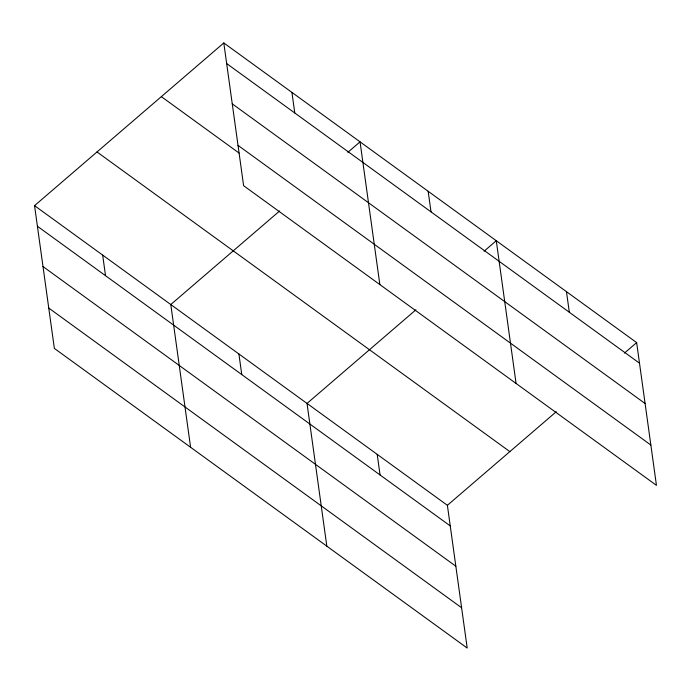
<?xml version="1.0" encoding="UTF-8"?>
<svg xmlns="http://www.w3.org/2000/svg" width="691" height="691" viewBox="0 0 691 691"><rect width="100%" height="100%" fill="white"/><g stroke="black" fill="none" stroke-linecap="round" stroke-linejoin="round"><path stroke-width="1.04" d="M34.55 205.65L447.388 505.311L467.194 648.046L54.356 348.394L34.55 205.65L223.806 42.954L636.644 342.606L656.45 485.35L243.612 185.689L223.806 42.954M279.665 210.936L170.789 304.541L190.595 447.276M347.875 152.296L360.046 141.836L379.851 284.58M415.904 309.818L307.02 403.432L326.826 546.166M484.115 251.187L496.276 240.727L516.082 383.462M447.388 505.311L556.272 411.706M624.474 353.066L636.644 342.606M226.665 63.546L639.503 363.198M232.254 103.849L645.092 403.509M238.024 145.378L650.853 445.039M161.349 96.645L239.077 153.056M97.008 151.96L509.846 451.62M37.409 226.251L450.247 525.903M42.997 266.553L455.835 566.214M48.767 308.082L461.597 607.743M566.465 291.662L569.315 312.263M428.161 191.277L431.02 211.878M377.208 454.367L380.059 474.967M291.922 92.395L294.781 112.987M238.905 353.982L241.764 374.574M102.665 255.1L105.524 275.692"/></g></svg>
